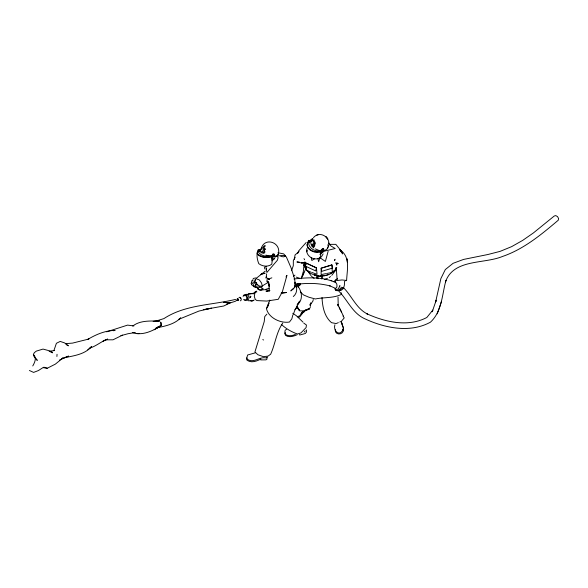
<?xml version="1.0" encoding="UTF-8"?>
<svg xmlns="http://www.w3.org/2000/svg" width="588" height="588" viewBox="0 0 588 588"><rect width="100%" height="100%" fill="white"/><g stroke="black" fill="none" stroke-linecap="round" stroke-linejoin="round"><path stroke-width="0.88" d="M320.725 251.826L320.717 255.229L320.026 257.72C313.955 261.513 304.893 255.655 306.958 248.393M257.11 285.312L256.684 283.806L256.221 283.798M269.319 291.383L268.863 282.718M258.169 250.488L258.183 249.907L260.55 249.371M258.757 250.775L259.345 251.061L259.359 250.473L261.116 249.643A0.831 0.507 -64.2 0 1 261.05 248.54A0.831 0.507 -64.2 0 1 261.961 248.261M270.598 256.206L272.362 255.082M271.656 256.537L271.671 255.949L274.199 254.766L274.184 255.354L271.656 256.537L272.163 260.918L271.81 264.152C268.128 267.224 262.402 266.496 258.786 263.681C257.14 259.661 256.081 254.001 258.183 249.907M257.132 253.443A9.643 4.594 1.1 0 0 265.548 257.515L271.759 257.066L271.671 255.949M312.676 239.235L309.898 240.617L308.818 240.382L307.039 244.998A9.643 6.74 9.1 0 0 314.455 252.031L320.717 252.215L320.813 250.966L323.334 249.349M260.712 359.011L260.69 359.907L265.952 359.856L266.886 359.312L267.165 356.953M344.524 281.27C344.803 284.805 344.031 290.648 339.394 290.604L338.512 290.259M264.504 267.033L264.725 268.929M306.554 269.598L305.407 268.297L304.29 262.99L305.407 268.297L306.679 270.568L311.001 272.126M338.026 297.124L338.218 306.01L337.755 304.408M345.501 280.858L346.619 280.461C347.045 269.392 350.815 256.625 339.519 249.518L341.04 251.635M274.082 256.184L276.264 255.986L277.984 254.942C282.534 243.182 265.166 236.2 261.315 248.187M303.937 265.122L303.364 271.355L301.232 278.763M303.967 263.806L303.849 265.335L304.569 263.784M310.368 306.414L310.846 303.268M266.629 273.883L266.063 278.161L266.415 276.926M323.378 250.414L324.069 250.76L326.935 249.297L327.884 246.835M291.523 270.73L293.302 265.702L293.346 260.506L294.956 257.36L294.39 259.212L295.044 254.964L299.086 251.48M308.818 240.382L307.605 242.895M309.259 241.345L309.78 241.837L311.787 240.404M319.725 250.995L321.695 249.797M320.813 250.966L320.732 251.436L323.584 249.584M300.145 283.93L299.549 285.724L298.153 285.29M255.258 285.525L256.669 282.453L255.074 282.306L253.582 284.166M337.96 290.266C347.243 299.174 351.896 312.559 364.178 318.49L364.876 318.799C384.934 328.133 410.13 333.3 430.475 322.165C442.102 311.361 441.978 294.603 445.991 280.344L445.417 282.019C453.539 258.698 483.777 264.203 502.468 256.478C523.776 249.187 541.32 234.568 558.262 220.221L558.6 218.567L557.564 216.649L555.756 215.59L554.241 216.016L533.419 232.921L522.71 240.374L511.626 246.644L500.05 251.385L487.834 254.523L463.52 259.44L453.069 263.321L445.307 269.569L440.882 278.572L435.649 301.894L436.23 300.189L432.239 311.75L432.827 310.082L426.837 317.483C408.094 327.398 385.147 322.128 366.802 313.742L367.493 314.058C356.108 308.377 351.822 295.801 343.208 287.4L342.459 288.091M327.707 248.165C332.992 238.809 320.239 229.423 313.448 237.64M328.104 251.363L325.392 261.425L320.57 258.161L319.747 258.11L318.63 261.763L317.91 258.58M266.482 268.606L266.217 269.745L266.584 269.047M56.904 356.482L57.036 354.314M313.286 299.505L312.867 301.188L309.905 305.223L310.677 302.864M292.883 314.8L291.832 318.865L289.458 322.033C280.557 323.569 268.481 317.873 266.423 308.538L269.848 300.064M306.877 251.789L307.296 250.172M294.39 287.275L295.308 284.129L294.537 278.536L291.053 267.812L286.429 257.125L283.725 253.898L277.97 252.744M335.351 329.692L335.226 330.125C335.064 334.653 341.437 335.27 343.127 331.47C344.73 328.56 342.018 325.84 341.628 322.981L341.51 322.4L341.687 323.209M246.879 357.857L246.622 359.408L247.166 360.348C251.59 363.244 256.684 361.15 260.815 359.099M285.283 332.654L284.93 333.749L285.562 335.388C289.053 337.857 293.508 336.277 297.065 334.778M53.912 350.58L56.404 343.282L60.197 341.415L64.621 342.922L68.362 345.81L66.165 344.561M441.375 301.82L437.215 313.867M271.957 260.006L273.111 256.713M298.16 287.613L298.991 285.224M293.427 314.102L294.779 310.324L299.674 301.122L297.183 304.775C304.393 299.321 301.519 288.333 295.11 283.57M267.555 306.907L268.944 303.07M267.54 306.936L268.878 303.283M271.311 258.176L271.796 256.868M335.16 259.271L334.623 260.616L334.594 259.72M303.592 273.56L302.916 275.14L306.098 267.966M303.93 272.766L301.754 277.646M335.476 280.829L336.432 279.491L335.226 281.792L336.836 284.151L337.005 286.341L336.549 287.672L334.837 288.877L335.292 289.641L338.115 289.156L340.07 285.68L339.563 285.937M275.133 257.485L273.648 259.227M254.589 281.696L254.957 280.91M267.275 307.671L266.423 308.538M253.016 279.182L253.406 278.425L255.868 277.904M249.922 297.535L250.775 296.609L249.878 296.065M257.324 252.847L257.956 251.627M32.766 365.956C34.743 362.502 37.051 357.71 33.354 354.468L34.391 352.609L36.316 351.109L43.042 349.081L48.12 350.455L52.192 352.116L52.619 352.837L49.877 351.543M254.244 285.834C253.303 286.54 254.92 286.973 253.707 286.429L254.067 286.65L251.473 284.666L253.678 282.005L254.633 281.579L255.559 282.475M323.121 253.913L321.518 256.736L319.747 258.11M334.087 281.814L335.006 280.432L337.453 278.69M293.471 288.826L293.779 288.311L290.803 290.928L295.08 286.959L295.029 282.666M286.018 276.904L286.944 275.375L282.394 291.692L278.249 299.307L266.629 301.071L256.941 300.586L255.288 299.439L254.31 296.55L254.869 293.074L256.317 291.045M336.711 267.29C333.962 273.618 326.788 276.286 320.254 275.948M321.482 252.024L320.291 253.987L323.429 251.436M296.661 306.576L299.586 310.839L304.753 310.92L309.192 308.582L304.606 310.471L308.979 309.42L310.302 307.348M282.777 323.047C276.294 332.279 275.294 344.061 270.649 354.233L268.077 356.085L263.439 356.673L257.926 354.762L254.927 351.955L264.21 321.651L264.762 316.557L266.886 314.124M255.486 284.269L255.243 286.576L256.39 287.657M156.217 327.942C158.819 327.722 162.097 326.083 161.244 322.915L160.583 322.04L161.031 325.546L158.642 327.413L156.041 327.986M311.258 241.411L310.655 242.271L311.272 245.093M250.51 296.786L250.216 297.197L250.856 296.403M309.854 241.367L308.656 243.946C309.729 248.673 315.117 251.686 319.762 250.76M300.938 313.551L302.864 311.397M259.359 250.473L258.573 252.326C261.153 256.008 266.438 256.75 270.598 255.912M297.719 253.45L298.608 251.01L306.186 242.499M341.628 287.209L338.306 290.516L335.498 290.413L335.572 289.149M297.293 307.23L294.926 309.7M303.504 312.618L305.532 310.243M251.642 282.196L251.047 283.431L251.583 284.232M297.352 285.827L297.719 285.408M304.202 332.022L305.297 330.838M308.288 242.388L309.442 241.176M260.734 250.848L260.278 251.326L261.337 252.943M343.223 287.356L339.746 290.296L337.1 290.766L336.145 290.296M265.284 271.127L256.089 278.469M293.294 296.543C297.734 293.044 297.432 286.716 294.786 282.218M272.046 260.829L273.133 259.845M329.17 277.646L330.485 276.485M331.794 275.316L335.741 270.26L335.616 267.716M87.796 349.786L91.669 346.479C84.672 354.608 73.875 355.666 64.07 357.857L68.539 356.093L59.616 359.959M303.371 311.118L299.777 315.785L297.3 316.814M251.429 282.519L251.98 282.064M326.722 273.494L332.308 272.384L334.837 270.384L330.625 273.369M319.887 254.398L323.165 251.936M303.54 311.978L299.902 316.704L298.719 317.454M293.412 276.117L294.941 275.147M310.023 240.566L312.162 239.022M297.337 285.952L298.741 284.805L298.586 283.563L295.882 283.953M255.192 279.954L255.332 279.374L255.119 280.976L254.538 281.086M261.079 286.679L267.07 283.026M42.711 367.794L38.411 370.558L33.604 372.41L29.4 370.477M296.822 285.702L297.888 284.482L297.418 283.673M286.503 329.339L285.268 330.125L284.974 331.066L284.908 333.139L285.533 334.425C288.465 336.417 292.354 335.902 295.367 334.351M238.309 299.395L235.215 301.328L226.439 304.099M314.411 258.904L311.831 260.484L311.25 257.551M61.762 358.651L63.203 357.776L55.323 364.148L47.253 368.242L43.174 367.684M157.555 326.906L160.899 325.737C152.659 331 142.392 336.005 132.557 332.587M154.196 329.75L160.899 325.737M132.748 326.039C140.436 320.085 150.521 321.114 159.657 320.997L156.092 321.305M259.381 250.326L261.256 249.246M254.192 300.049L251.495 300.821L253.185 300.615L251.936 300.865L250.334 300.711M267.003 357.416L266.085 357.93C259.448 356.306 253.803 363.671 247.357 359.305L246.754 358.004L247.614 354.99L255.302 352.829M269.348 278.69L271.847 277.837M153.137 321.379L157.136 320.725L163.956 318.571C185.382 304.547 211.577 305.268 235.626 299.373M309.78 241.837L311.714 240.874M259.345 251.061L259.845 250.826M89.721 348.155C96.212 346.126 101.312 341.407 107.67 339.092L103.091 341.099L105.98 339.813L112.999 339.813L122.444 335.175L120.93 335.66L128.008 333.727L135.277 332.529M338.343 322.636L336.123 323.562L331.514 322.672C324.275 316.484 322.452 306.569 322.004 297.491M339.82 322.026L341.297 321.408L344.245 317.895L342.995 315.999M324.547 279.498L327.472 278.293M269.084 288.201L265.122 289.59M269.73 290.34L266.07 291.398L268.679 290.986M106.641 331.845L127.567 325.113L133.917 325.943M328.376 274.5L324.811 275.64L320.379 275.86M337.211 280.505L341.981 279.947L346.619 280.461M313.11 240.448L314.293 240.117L312.654 240.301M264.093 246.218L265.342 245.872L263.233 246.372M247.173 294.823L255.898 292.486M227.527 303.489L230.055 302.864L223.661 302.305L230.055 302.864L223.771 306.01L203.286 309.678M158.223 327.509C166.242 325.958 174.79 323.878 180.729 317.88L178.958 319.262L198.935 311.067L211.445 308.178L205.734 309.229M113.418 330.743L115.108 330.405C105.23 330.493 95.969 334.513 87.627 339.482L88.913 339.011L72.589 343.098L65.584 343.657M325.928 273.648L321.136 274.596L321.151 268.135L331.889 264.872L332.308 272.384M266.298 266.371L265.761 266.467L266.901 272.45L277.338 260.293L278.139 257.676L277.124 256.412M321.864 251.796L335.197 248.504L330.934 245.975L328.494 243.02M316.8 235.068L318.093 234.84M305.334 262.498L301.504 262.932L296.896 261.939L299.343 262.101M271.23 257.052L281.917 255.398L285.011 255.655L285.378 256.177L283.681 256.846L280.719 256.441M304.224 262.579L301.504 262.932L304.812 262.549M306.26 309.758L308.979 309.42M49.194 351.22L54.588 350.551M281.446 293.118L286.429 292.515L281.108 293.118M271.774 256.478L265.555 256.934A9.643 4.594 1.1 0 1 257.14 252.862M298.579 284.092C309.097 282.872 319.879 283.254 330.147 285.966L329.471 285.665L335.608 288.429M293.897 278.969C307.803 277.44 322.79 276.617 335.799 282.578M268.922 257.316L264.262 257.199L262.167 256.581M320.798 251.745L314.529 251.561A9.643 6.74 9.1 0 1 307.112 244.527M329.258 244.351L335.836 244.351L341.65 251.539L342.657 253.942L340.261 250.392L341.599 252.384M272.038 256.317L273.538 256.317L272.788 256.265M139.158 333.594L136.203 333.565L138.43 333.675M253.766 293.787L248.165 293.434M317.858 252.134L313.235 251.473M256.221 287.532L254.082 286.87L253.377 284.93M269.863 290.413L265.614 289.862M318.74 275.743L314.448 274.905L315.094 275.169M336.667 263.123L338.225 263.439L335.358 262.976M270.289 256.162L265.842 255.126M318.615 275.831L313.896 274.839L309.406 272.839L307.693 270.892M251.98 300.446L252.943 300.666L252.458 300.549M248.173 300.74L252.068 300.755L251.664 300.586M43.88 367.177L47.253 368.242M296.249 277.11L299.549 278.242M256.412 278.874L259.279 279.888L261.557 283.034L262.285 286.128M311.861 272.435L317.042 274.309L316.432 267.805L306.26 263.056L306.311 263.997M322.04 250.547L322.753 250.804L319.475 250.635L315.241 248.856M331.213 280.535L331.882 280.836M255.787 287.209L256.993 287.752M274.184 255.354L273.611 255.074M271.178 256.78L271.759 257.066M262.792 339.555L263.571 340.004M299.689 309.957L297.33 308.185M292.75 313.294L296.374 315.741L302.996 322.143M299.314 283.923L299.954 284.357L299.593 285.562L300.056 283.93L299.468 283.534M303.761 323.099L306.451 325.032L306.061 327.648L300.916 332.94L297.454 334.006C291.508 331.904 285.886 328.648 281.27 324.319M267.533 278.183L269.414 279.587M269.26 279.645L267.371 278.242L266.842 281.454L268.753 282.879M311.574 276.404L314.088 278.337M313.735 247.96L311.868 246.188M300.284 291.935L303.489 294.926L308.994 297.256L315.33 298.969C323.929 297.138 333.536 298.329 341.459 294.375L341.238 292.773M255.809 282.982L259.668 286.621M323.01 249.584L323.51 250.054M320.203 251.723L320.717 252.215M296.69 306.407L297.984 307.627M256.53 286.187L258.382 288.098M306.488 269.466L305.407 268.297L304.29 262.99M307.568 270.642L308.649 271.81M327.626 244.924L328.604 246.056M308.663 272.42L311.089 275.735M34.361 355.961L33.354 354.468L34.155 356.762L37.279 360.4L36.375 358.945M296.668 306.223L299.373 310.574M303.996 258.632L304.643 259.749M343.429 316.109L337.806 304.378M339.158 307.708L341.503 311.912M299.358 334.396L299.711 335.035L305.238 333.521L306.37 332.279L306.554 329.897M295.573 285.555L296.279 286.981L295.558 285.459M269.267 286.584L268.341 282.196M269.01 285.077L267.93 281.667L268.789 284.658M267.687 281.182L268.922 285.033M268.032 282.203L269.003 285.54M341.496 322.239L343.37 327.847L342.782 330.191L343.179 329.295C339.849 337.225 332.948 330.926 334.903 324.789M341.363 321.445L341.856 323.812M253.479 285.709L253.59 286.305M337.122 279.69L336.299 268.077M304.907 261.836L305.143 264.086L304.981 262.321M336.652 263.343L336.799 265.107L336.667 263.49M322.672 278.646L322.474 276.198L316.609 275.787L316.807 278.227M321.54 278.977L321.342 276.478L317.807 276.228L318.005 278.727M306.436 266.349L306.679 270.568M277.948 254.178L277.984 254.942M243.101 296.425A2.991 2.117 75 0 1 246.129 295.22A2.991 2.117 75 0 1 247.026 299.711A2.991 2.117 75 0 1 243.689 299.358M262.027 289.34A4.498 3.183 75 0 1 263.071 290.215M261.631 288.612A4.498 3.183 75 0 1 264.372 289.869M244.057 295.86A2.234 1.58 75 0 1 246.144 296.08A2.234 1.58 75 0 1 246.703 298.888A2.234 1.58 75 0 1 244.814 299.645M240.154 297.998A1.191 0.845 75 0 1 240.551 298.381M245.174 294.845A2.991 2.117 75 0 1 248.621 296.212A2.991 2.117 75 0 1 247.32 300.174M239 297.624A1.793 1.272 75 0 1 241.065 298.447A1.793 1.272 75 0 1 240.286 300.821M254.148 293.412A3.087 2.183 75 0 1 256.897 291.905M262.123 289.2A2.234 0.911 11.6 0 1 259.484 289.913A2.234 0.911 11.6 0 1 258.441 288.194M262.145 289.105A2.234 0.911 11.5 0 1 259.506 289.81A2.234 0.911 11.5 0 1 258.455 288.091M252.031 281.373A0.816 0.367 -45.4 0 1 251.767 280.91A0.816 0.367 -45.4 0 1 252.612 280.145A0.816 0.367 -45.4 0 1 252.877 280.608M272.626 255.119A0.831 0.507 -64.2 0 1 273.449 253.744M323.194 248.533A0.831 0.419 -46.5 0 1 323.238 248.783M321.989 249.672A0.831 0.419 -46.5 0 1 322.209 248.915A0.831 0.419 -46.5 0 1 322.996 248.437M311.89 240A0.831 0.419 -46.5 0 1 311.721 239.434A0.831 0.419 -46.5 0 1 312.5 238.699A0.831 0.419 -46.5 0 1 312.934 239.015M312.36 240.323A0.831 0.419 -46.5 0 1 312.493 239.985M314.712 245.571C314.771 248.504 311.302 246.181 311.669 244.299L312.375 244.439L313.154 245.96L313.955 245.541A0.823 0.544 73.9 0 0 313.874 244.887L313.036 243.807L313.301 243.094L314.506 243.579L314.433 242.535A1.279 0.845 73.9 0 0 313.772 242.058L313.331 242.087L313.059 241.131C314.852 240.521 316.579 244.52 314.337 244.498L314.712 245.571M265.276 249.15L264.335 250.525C266.658 253.075 261.961 254.927 261.638 251.48L262.358 251.311L263.358 252.553L264.1 251.774A0.823 0.595 80.2 0 0 263.931 251.12L262.939 250.378L263.101 249.518L264.372 249.496L264.152 248.437A1.279 0.933 80.2 0 0 263.424 248.239L262.983 248.459L262.579 247.585L264.078 247.423L265.276 249.15M316.418 267.944L315.66 270.914L305.407 266.129L306.245 263.196L316.418 267.944M237.486 299.101C236.986 301.416 239.463 299.108 237.486 299.101M274.684 258.448L273.898 258.963L274.684 258.448M262.086 273.802L260.888 274.346L265.1 273.214L262.086 273.802M331.875 265.012L321.129 268.275L321.761 271.347L332.595 268.054L331.875 265.012M298.653 283.534L298.116 283.401L298.88 284.019L298.653 283.534M326.634 237.515L325.95 236.685L327.839 239.022L326.634 237.515M347.383 261.087L347.192 258.889L347.449 262.608L347.383 261.087M237.133 299.219A0.992 0.698 75 0 0 238.022 300.6A0.992 0.698 75 0 0 238.338 299.064A0.992 0.698 75 0 0 237.133 299.219M259.44 287.062A1.544 0.632 11.6 0 0 261.961 287.179A1.544 0.632 11.6 0 0 260.072 286.091A1.544 0.632 11.6 0 0 259.44 287.062M273.935 255.64A0.831 0.507 -64.2 0 0 274.456 254.303A0.831 0.507 -64.2 0 0 273.449 254.78A0.831 0.507 -64.2 0 0 273.935 255.64M323.209 250.363A0.831 0.419 -46.5 0 0 323.907 249.209A0.831 0.419 -46.5 0 0 322.79 249.76A0.831 0.419 -46.5 0 0 323.209 250.363"/></g></svg>
